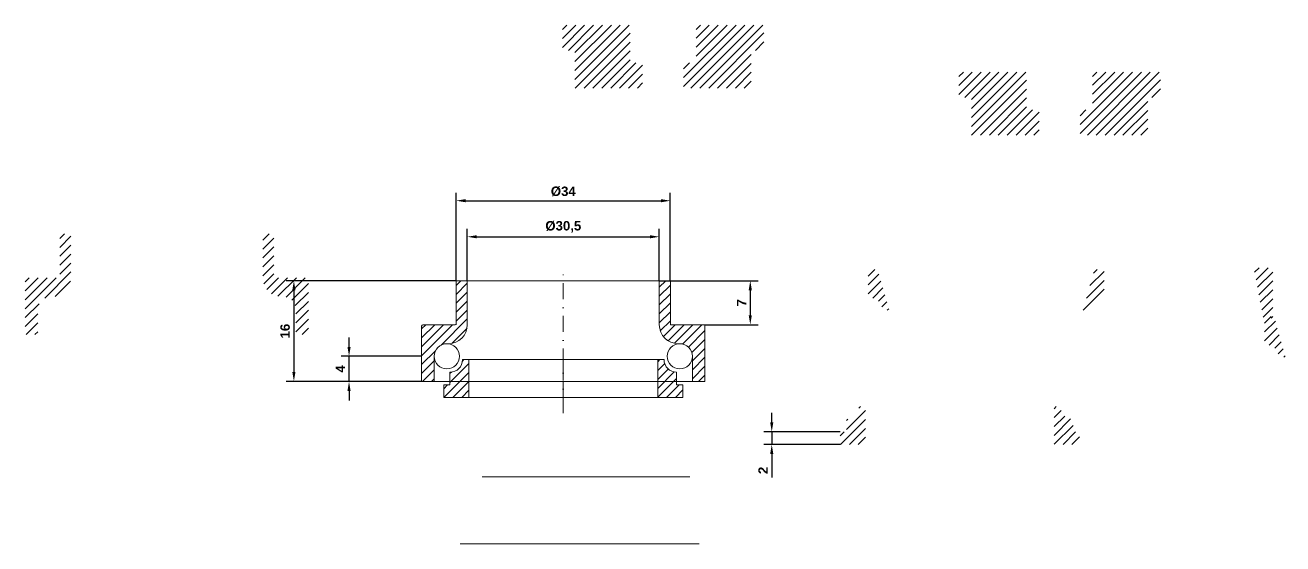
# Model space of a CAD drawing. Header units: millimetres. Extents: x 600 to 2314, y 309 to 897.
# Drawn here: x 599.6 to 799.3, y 763.2 to 845.5 of the extents above; entities that cross this region are included whole.
import ezdxf

# ---------------------------------------------------------------- set-up
doc = ezdxf.new("R2010")
doc.units = ezdxf.units.MM
doc.linetypes.add('TRAZO_Y_PUNTO', pattern=[25.4, 12.7, -6.35, 0, -6.35])
for name, color, linetype, lineweight in [('01_Contornos', 7, 'Continuous', 20), ('03_Ejes', 1, 'TRAZO_Y_PUNTO', 18), ('04_Cotas', 3, 'Continuous', 18), ('sombreado', 1, 'Continuous', 18)]:
    doc.layers.add(name, color=color, linetype=linetype, lineweight=lineweight)
doc.styles.add('EstiloCota', font='arialbd.ttf', dxfattribs={"height": 1.5})
doc.dimstyles.new('CotasUNE', dxfattribs={"dimtxt": 1.5, "dimasz": 1.5, "dimexe": 1.25, "dimexo": 0, "dimtad": 1, "dimtxsty": 'EstiloCota', "dimcen": 2.5, "dimclrd": 256, "dimclrt": 256, "dimadec": 0, "dimazin": 0, "dimtfac": 1, "dimtmove": 0, "dimatfit": 3, "dimfxl": 1, "dimarcsym": 0})
doc.dimstyles.new('diam) de CotasUNE', dxfattribs={"dimtxt": 1.5, "dimasz": 1.5, "dimexe": 1.25, "dimexo": 0, "dimtad": 1, "dimtxsty": 'EstiloCota', "dimcen": 2.5, "dimclrd": 256, "dimclrt": 256, "dimadec": 0, "dimazin": 0, "dimtfac": 1, "dimtmove": 0, "dimatfit": 3, "dimfxl": 1, "dimarcsym": 0})

# ---------------------------------------------------------------- blocks, each defined once
blk = doc.blocks.new('*D111')
at = {"layer": '04_Cotas', "lineweight": -2, "ltscale": 0.2, "transparency": 16777216}
for p, q in [((718.16, 782.45), (718.16, 783.95)), ((718.16, 780.95), (718.16, 778.95)), ((718.16, 777.45), (718.16, 773.69))]:
    blk.add_line(p, q, dxfattribs=at)
at = {"layer": '04_Cotas', "color": 0, "lineweight": -2, "ltscale": 0.2, "transparency": 16777216}
for p, q in [((729.03, 780.95), (716.91, 780.95)), ((729.03, 778.95), (716.91, 778.95))]:
    blk.add_line(p, q, dxfattribs=at)
at = {"layer": '04_Cotas', "ltscale": 0.2, "transparency": 16777216}
for points in [[(717.91, 782.45), (718.41, 782.45), (718.16, 780.95)], [(717.91, 777.45), (718.41, 777.45), (718.16, 778.95)]]:
    blk.add_solid(points, dxfattribs=at)
at = {"layer": 'Defpoints', "color": 0, "ltscale": 0.2}
for p in [(729.03, 780.95), (718.16, 778.95), (729.03, 778.95)]:
    blk.add_point(p, dxfattribs=at)
at = {"layer": '04_Cotas', "ltscale": 0.2, "transparency": 16777216, "insert": (716.78, 774.82), "char_height": 1.5, "attachment_point": 5, "rotation": 90, "style": 'EstiloCota'}
blk.add_mtext('2', dxfattribs=at)
blk = doc.blocks.new('*D114')
at = {"layer": '04_Cotas', "color": 0, "lineweight": -2, "ltscale": 0.2, "transparency": 16777216}
for p, q in [((668.05, 804.94), (668.05, 818.9)), ((702.05, 804.94), (702.05, 818.9))]:
    blk.add_line(p, q, dxfattribs=at)
at = {"layer": '04_Cotas', "lineweight": -2, "ltscale": 0.2, "transparency": 16777216}
blk.add_line((669.55, 817.65), (700.55, 817.65), dxfattribs=at)
at = {"layer": '04_Cotas', "ltscale": 0.2, "transparency": 16777216}
for points in [[(669.55, 817.9), (669.55, 817.4), (668.05, 817.65)], [(700.55, 817.9), (700.55, 817.4), (702.05, 817.65)]]:
    blk.add_solid(points, dxfattribs=at)
at = {"layer": 'Defpoints', "color": 0, "ltscale": 0.2}
for p in [(702.05, 817.65), (668.05, 804.94), (702.05, 804.94)]:
    blk.add_point(p, dxfattribs=at)
at = {"layer": '04_Cotas', "ltscale": 0.2, "transparency": 16777216, "insert": (685.05, 819.11), "char_height": 1.5, "attachment_point": 5, "style": 'EstiloCota'}
blk.add_mtext('%%c34', dxfattribs=at)
blk = doc.blocks.new('*D115')
at = {"layer": '04_Cotas', "color": 0, "lineweight": -2, "ltscale": 0.2, "transparency": 16777216}
for p, q in [((669.8, 804.94), (669.8, 813.17)), ((700.3, 804.94), (700.3, 813.17))]:
    blk.add_line(p, q, dxfattribs=at)
at = {"layer": '04_Cotas', "lineweight": -2, "ltscale": 0.2, "transparency": 16777216}
blk.add_line((671.3, 811.92), (698.8, 811.92), dxfattribs=at)
at = {"layer": '04_Cotas', "ltscale": 0.2, "transparency": 16777216}
for points in [[(671.3, 812.17), (671.3, 811.67), (669.8, 811.92)], [(698.8, 812.17), (698.8, 811.67), (700.3, 811.92)]]:
    blk.add_solid(points, dxfattribs=at)
at = {"layer": 'Defpoints', "color": 0, "ltscale": 0.2}
for p in [(700.3, 811.92), (669.8, 804.94), (700.3, 804.94)]:
    blk.add_point(p, dxfattribs=at)
at = {"layer": '04_Cotas', "ltscale": 0.2, "transparency": 16777216, "insert": (685.05, 813.5), "char_height": 1.5, "attachment_point": 5, "style": 'EstiloCota'}
blk.add_mtext('%%c30,5', dxfattribs=at)
blk = doc.blocks.new('*D116')
at = {"layer": '04_Cotas', "color": 0, "lineweight": -2, "ltscale": 0.2, "transparency": 16777216}
for p, q in [((668.05, 804.94), (641.01, 804.94)), ((662.55, 788.94), (641.01, 788.94))]:
    blk.add_line(p, q, dxfattribs=at)
at = {"layer": '04_Cotas', "lineweight": -2, "ltscale": 0.2, "transparency": 16777216}
blk.add_line((642.26, 803.44), (642.26, 790.44), dxfattribs=at)
at = {"layer": '04_Cotas', "ltscale": 0.2, "transparency": 16777216}
for points in [[(642.01, 803.44), (642.51, 803.44), (642.26, 804.94)], [(642.01, 790.44), (642.51, 790.44), (642.26, 788.94)]]:
    blk.add_solid(points, dxfattribs=at)
at = {"layer": 'Defpoints', "color": 0, "ltscale": 0.2}
for p in [(668.05, 804.94), (642.26, 788.94), (662.55, 788.94)]:
    blk.add_point(p, dxfattribs=at)
at = {"layer": '04_Cotas', "ltscale": 0.2, "transparency": 16777216, "insert": (640.87, 796.94), "char_height": 1.5, "attachment_point": 5, "rotation": 90, "style": 'EstiloCota'}
blk.add_mtext('16', dxfattribs=at)
blk = doc.blocks.new('*D118')
at = {"layer": '04_Cotas', "lineweight": -2, "ltscale": 0.2, "transparency": 16777216}
for p, q in [((651.02, 794.44), (651.02, 795.94)), ((651.02, 788.94), (651.02, 792.94)), ((651.02, 787.44), (651.02, 785.94))]:
    blk.add_line(p, q, dxfattribs=at)
at = {"layer": '04_Cotas', "color": 0, "lineweight": -2, "ltscale": 0.2, "transparency": 16777216}
for p, q in [((662.55, 792.94), (649.77, 792.94)), ((662.55, 788.94), (649.77, 788.94))]:
    blk.add_line(p, q, dxfattribs=at)
at = {"layer": '04_Cotas', "ltscale": 0.2, "transparency": 16777216}
for points in [[(650.77, 794.44), (651.27, 794.44), (651.02, 792.94)], [(650.77, 787.44), (651.27, 787.44), (651.02, 788.94)]]:
    blk.add_solid(points, dxfattribs=at)
at = {"layer": 'Defpoints', "color": 0, "ltscale": 0.2}
for p in [(651.02, 792.94), (662.55, 792.94), (662.55, 788.94)]:
    blk.add_point(p, dxfattribs=at)
at = {"layer": '04_Cotas', "ltscale": 0.2, "transparency": 16777216, "insert": (649.64, 790.94), "char_height": 1.5, "attachment_point": 5, "rotation": 90, "style": 'EstiloCota'}
blk.add_mtext('4', dxfattribs=at)
blk = doc.blocks.new('*D119')
at = {"layer": '04_Cotas', "color": 0, "lineweight": -2, "ltscale": 0.2, "transparency": 16777216}
for p, q in [((700.3, 804.94), (716, 804.94)), ((707.55, 797.94), (716, 797.94))]:
    blk.add_line(p, q, dxfattribs=at)
at = {"layer": '04_Cotas', "lineweight": -2, "ltscale": 0.2, "transparency": 16777216}
blk.add_line((714.75, 803.44), (714.75, 799.44), dxfattribs=at)
at = {"layer": '04_Cotas', "ltscale": 0.2, "transparency": 16777216}
for points in [[(714.5, 803.44), (715, 803.44), (714.75, 804.94)], [(714.5, 799.44), (715, 799.44), (714.75, 797.94)]]:
    blk.add_solid(points, dxfattribs=at)
at = {"layer": 'Defpoints', "color": 0, "ltscale": 0.2}
for p in [(700.3, 804.94), (707.55, 797.94), (714.75, 797.94)]:
    blk.add_point(p, dxfattribs=at)
at = {"layer": '04_Cotas', "ltscale": 0.2, "transparency": 16777216, "insert": (713.37, 801.44), "char_height": 1.5, "attachment_point": 5, "rotation": 90, "style": 'EstiloCota'}
blk.add_mtext('7', dxfattribs=at)

msp = doc.modelspace()

# ---------------------------------------------------------------- hatches: boundary and pattern name
at = {"layer": 'sombreado', "ltscale": 0.2}
h = msp.add_hatch(dxfattribs=at)
h.set_pattern_fill('_USER', color=256, angle=45, pattern_type=0)
h.set_pattern_definition([(45, (-227.6725, 175.4833), (-0.7071068, 0.7071068), [])])
h.paths.add_polyline_path([(695.655, 845.526), (684.905, 845.526), (684.905, 841.526), (686.905, 841.526), (686.905, 835.526), (697.655, 835.526), (697.655, 839.526), (695.655, 839.526)])
h.paths.add_polyline_path([(714.905, 841.526), (716.905, 841.526), (716.905, 845.526), (706.155, 845.526), (706.155, 839.526), (704.155, 839.526), (704.155, 835.526), (714.905, 835.526)])
h.paths.add_polyline_path([(670.053, 792.408), (669.053, 792.408, -0.4142136), (667.053, 790.408), (667.053, 788.408), (666.053, 788.408), (666.053, 786.408), (670.053, 786.408)])
h.paths.add_polyline_path([(703.053, 790.408, -0.4142136), (701.053, 792.408), (700.053, 792.408), (700.053, 786.408), (704.053, 786.408), (704.053, 788.408), (703.053, 788.408)])
h.paths.add_polyline_path([(606.826, 805.402), (606.826, 812.402), (605.076, 812.402), (605.076, 805.902), (605.076, 805.402), (599.576, 805.402), (599.576, 800.402), (599.576, 796.402), (601.576, 796.402), (601.576, 800.402, -0.4142136), (603.576, 802.402), (603.826, 802.402, 0.4142136)])
h.paths.add_polyline_path([(644.576, 805.402), (639.076, 805.402), (639.076, 805.902), (639.076, 812.402), (637.326, 812.402), (637.326, 805.402, 0.4142136), (640.326, 802.402), (640.576, 802.402, -0.4142136), (642.576, 800.402), (642.576, 796.402), (644.576, 796.402), (644.576, 800.402)])
h.paths.add_polyline_path([(734.951, 806.748), (733.451, 806.748), (733.451, 802.748), (734.201, 802.748), (734.201, 802.184, -0.3419987), (735.701, 800.248), (736.826, 800.248)])
h.paths.add_polyline_path([(770.951, 806.748), (769.451, 806.748), (767.576, 800.248), (768.701, 800.248, -0.3419987), (770.201, 802.184), (770.201, 802.748), (770.951, 802.748)])
h.paths.add_polyline_path([(797.731, 806.991), (794.731, 806.991), (796.231, 798.991), (797.731, 798.991)])
h.paths.add_polyline_path([(828.731, 806.991), (825.731, 806.991), (825.731, 798.991), (827.231, 798.991)])
h = msp.add_hatch(dxfattribs=at)
h.set_pattern_fill('_USER', color=256, angle=45, pattern_type=0)
h.set_pattern_definition([(45, (-164.6953, 168.021), (-0.7071068, 0.7071068), [])])
h.paths.add_polyline_path([(758.632, 838.064), (747.882, 838.064), (747.882, 834.064), (749.882, 834.064), (749.882, 828.064), (760.632, 828.064), (760.632, 832.064), (758.632, 832.064)])
h.paths.add_polyline_path([(777.882, 834.064), (779.882, 834.064), (779.882, 838.064), (769.132, 838.064), (769.132, 832.064), (767.132, 832.064), (767.132, 828.064), (777.882, 828.064)])
h.paths.add_polyline_path([(733.03, 784.945), (732.03, 784.945, -0.4142136), (730.03, 782.945), (730.03, 780.945), (729.03, 780.945), (729.03, 778.945), (733.03, 778.945)])
h.paths.add_polyline_path([(766.03, 782.945, -0.4142136), (764.03, 784.945), (763.03, 784.945), (763.03, 778.945), (767.03, 778.945), (767.03, 780.945), (766.03, 780.945)])
h.paths.add_polyline_path([(669.803, 797.94), (669.803, 804.94), (668.053, 804.94), (668.053, 798.44), (668.053, 797.94), (662.553, 797.94), (662.553, 792.94), (662.553, 788.94), (664.553, 788.94), (664.553, 792.94, -0.4142136), (666.553, 794.94), (666.803, 794.94, 0.4142136)])
h.paths.add_polyline_path([(707.553, 797.94), (702.053, 797.94), (702.053, 798.44), (702.053, 804.94), (700.303, 804.94), (700.303, 797.94, 0.4142136), (703.303, 794.94), (703.553, 794.94, -0.4142136), (705.553, 792.94), (705.553, 788.94), (707.553, 788.94), (707.553, 792.94)])
h.paths.add_polyline_path([(797.928, 799.286), (796.428, 799.286), (796.428, 795.286), (797.178, 795.286), (797.178, 794.722, -0.3419987), (798.678, 792.786), (799.803, 792.786)])
h.paths.add_polyline_path([(833.928, 799.286), (832.428, 799.286), (830.553, 792.786), (831.678, 792.786, -0.3419987), (833.178, 794.722), (833.178, 795.286), (833.928, 795.286)])
h.paths.add_polyline_path([(860.708, 799.529), (857.708, 799.529), (859.208, 791.529), (860.708, 791.529)])
h.paths.add_polyline_path([(891.708, 799.529), (888.708, 799.529), (888.708, 791.529), (890.208, 791.529)])

# ---------------------------------------------------------------- linework, layer by layer
at = {"layer": '01_Contornos'}
for p, q in [((669.803, 804.94), (668.053, 804.94)), ((668.053, 804.94), (668.053, 798.14)), ((669.803, 804.94), (700.303, 804.94)), ((669.803, 804.94), (669.803, 797.94)), ((700.303, 804.94), (702.053, 804.94)), ((702.053, 804.94), (702.053, 798.44)), ((662.553, 788.94), (662.553, 792.94)), ((664.553, 788.94), (664.553, 792.94)), ((669.053, 792.408), (701.053, 792.408)), ((670.053, 792.408), (700.053, 792.408)), ((705.553, 788.94), (705.553, 792.94)), ((707.553, 788.94), (707.553, 792.94)), ((667.053, 788.408), (667.053, 790.408)), ((703.053, 788.408), (703.053, 790.408)), ((662.553, 788.94), (707.553, 788.94)), ((662.553, 788.94), (664.553, 788.94)), ((666.053, 786.408), (666.053, 788.408)), ((704.053, 786.408), (704.053, 788.408)), ((707.553, 788.94), (705.553, 788.94)), ((666.053, 786.408), (704.053, 786.408)), ((670.053, 786.408), (700.053, 786.408))]:
    msp.add_line(p, q, dxfattribs=at)
at = {"layer": '01_Contornos', "ltscale": 0.2}
for p, q in [((669.803, 804.94), (669.803, 797.94)), ((700.303, 797.94), (700.303, 804.94)), ((662.553, 792.94), (662.553, 797.74)), ((662.753, 797.94), (667.853, 797.94)), ((668.053, 797.94), (668.053, 798.44)), ((702.053, 797.94), (702.053, 798.44)), ((707.553, 797.94), (702.053, 797.94)), ((707.553, 792.94), (707.553, 797.94)), ((666.553, 794.94), (666.803, 794.94)), ((703.553, 794.94), (703.303, 794.94)), ((670.053, 792.408), (670.053, 786.408)), ((700.053, 792.408), (700.053, 786.408)), ((666.053, 788.408), (667.053, 788.408)), ((704.053, 788.408), (703.053, 788.408))]:
    msp.add_line(p, q, dxfattribs=at)
for centre, radius, start, end in [((662.753, 797.74), 0.2, 90, 180), ((666.803, 797.94), 3, 270, 0), ((667.853, 798.14), 0.2, 270, 0), ((703.303, 797.94), 3, 180, 270), ((666.553, 792.94), 2, 90, 180), ((703.553, 792.94), 2, 0, 90)]:
    msp.add_arc(centre, radius, start, end, dxfattribs=at)
at = {"layer": '01_Contornos'}
for centre, start, end in [((667.053, 792.408), 270, 0), ((703.053, 792.408), 180, 270)]:
    msp.add_arc(centre, 2, start, end, dxfattribs=at)
at = {"layer": '03_Ejes', "ltscale": 0.2}
for p, q in [((685.053, 786.454), (685.053, 807.021)), ((685.053, 783.896), (685.053, 794.125))]:
    msp.add_line(p, q, dxfattribs=at)
at = {"layer": '04_Cotas', "ltscale": 0.2}
for p, q in [((672.162, 773.785), (705.162, 773.785)), ((668.648, 763.157), (706.648, 763.157))]:
    msp.add_line(p, q, dxfattribs=at)
for centre in [(666.553, 792.94), (703.553, 792.94)]:
    msp.add_circle(centre, 2, dxfattribs=at)

# ---------------------------------------------------------------- dimensions: what is measured, and where the dimension line sits
for base, p1, p2, picture, middle in [((702.053, 817.653), (668.053, 804.94), (702.053, 804.94), '*D114', (685.053, 819.106)), ((700.303, 811.924), (669.803, 804.94), (700.303, 804.94), '*D115', (685.053, 813.502))]:
    dim = msp.add_linear_dim(base=base, p1=p1, p2=p2, dimstyle='diam) de CotasUNE', override={"dimpost": '%%c<>'}, dxfattribs=at)
    dim.commit()
    dim.dimension.update_dxf_attribs({"geometry": picture, "text_midpoint": middle})
for base, p1, p2, picture, middle in [((642.259, 788.94), (668.053, 804.94), (662.553, 788.94), '*D116', (640.868, 796.94)), ((714.749, 797.94), (700.303, 804.94), (707.553, 797.94), '*D119', (713.374, 801.44)), ((651.018, 792.94), (662.553, 788.94), (662.553, 792.94), '*D118', (649.64, 790.94)), ((718.157, 778.945), (729.03, 780.945), (729.03, 778.945), '*D111', (716.779, 774.816))]:
    dim = msp.add_linear_dim(base=base, p1=p1, p2=p2, angle=90, dimstyle='CotasUNE', dxfattribs=at)
    dim.commit()
    dim.dimension.update_dxf_attribs({"geometry": picture, "text_midpoint": middle})

doc.saveas('drawing.dxf')
